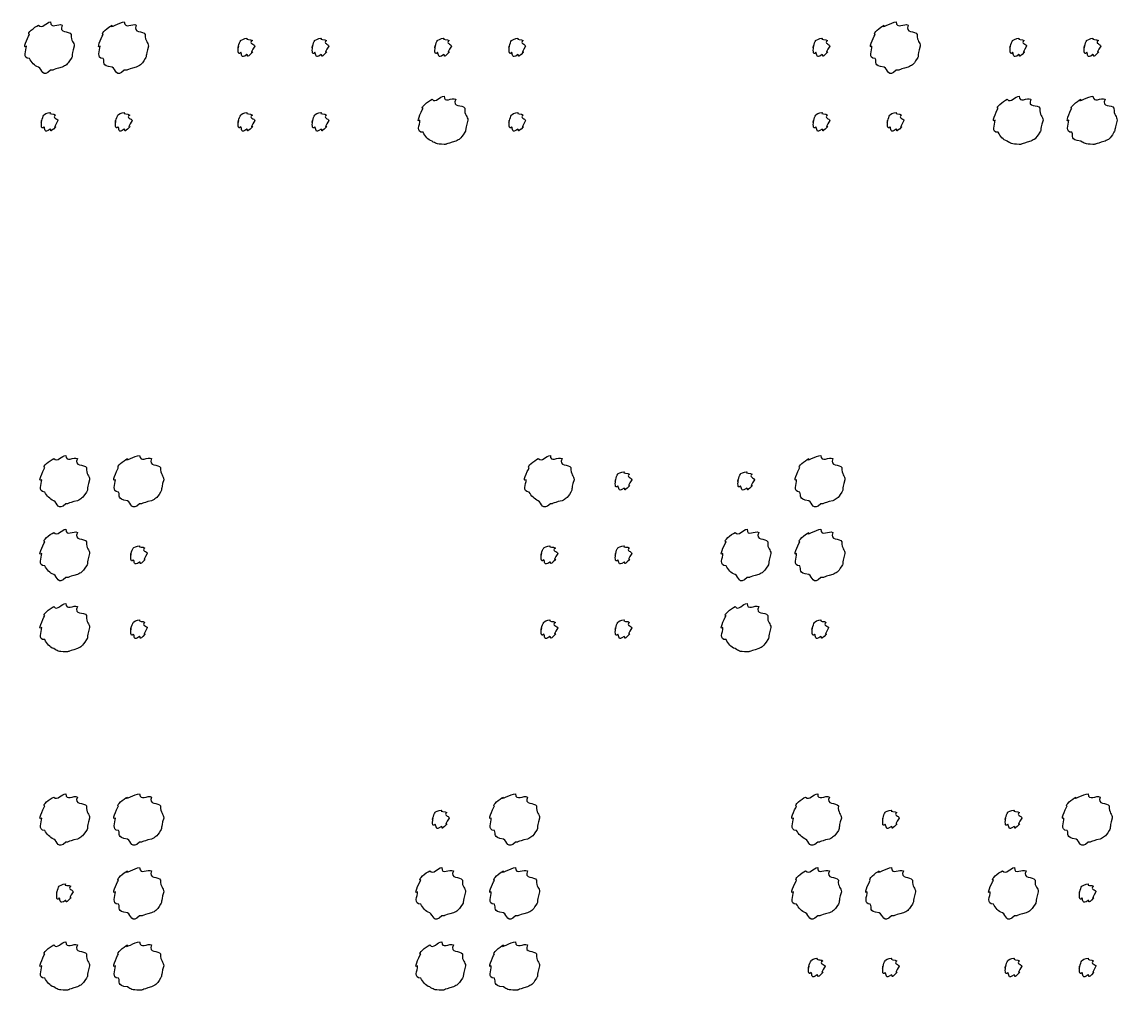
# Model space of a CAD drawing. Header units: millimetres. Extents: x 32 to 178, y 41 to 266.
# Drawn here: x 48.45 to 63.94, y 239.53 to 253.21 of the extents above; entities that cross this region are included whole.
import ezdxf

# ---------------------------------------------------------------- set-up
doc = ezdxf.new("R2010")
doc.units = ezdxf.units.MM
doc.layers.get('0').update_dxf_attribs({"linetype": 'CONTINUOUS'})

msp = doc.modelspace()

# ---------------------------------------------------------------- linework, layer by layer
at = {"color": 0}
for p, q in [((48.8583, 253.214), (48.8583, 253.214)), ((49.9001, 253.214), (49.9001, 253.214)), ((60.8143, 253.214), (60.8143, 253.214)), ((51.635, 252.983), (51.635, 252.983)), ((52.6824, 252.983), (52.6824, 252.983)), ((54.4174, 252.983), (54.4174, 252.983)), ((55.4648, 252.983), (55.4648, 252.983)), ((59.7669, 252.983), (59.7669, 252.983)), ((62.5493, 252.983), (62.5493, 252.983)), ((63.5963, 252.983), (63.5963, 252.983)), ((54.423, 252.167), (54.423, 252.167)), ((62.5546, 252.167), (62.5546, 252.167)), ((63.5963, 252.167), (63.5963, 252.167)), ((48.8527, 251.936), (48.8527, 251.936)), ((49.9001, 251.936), (49.9001, 251.936)), ((51.635, 251.936), (51.635, 251.936)), ((52.6824, 251.936), (52.6824, 251.936)), ((55.4648, 251.936), (55.4648, 251.936)), ((59.7669, 251.936), (59.7669, 251.936)), ((60.8143, 251.936), (60.8143, 251.936)), ((49.0746, 247.088), (49.0746, 247.088)), ((50.1167, 247.088), (50.1167, 247.088)), ((55.9248, 247.088), (55.9248, 247.088)), ((59.7489, 247.088), (59.7489, 247.088)), ((56.9666, 246.856), (56.9666, 246.856)), ((58.7015, 246.856), (58.7015, 246.856)), ((49.0746, 246.046), (49.0746, 246.046)), ((58.7072, 246.046), (58.7072, 246.046)), ((59.7489, 246.046), (59.7489, 246.046)), ((50.1167, 245.814), (50.1167, 245.814)), ((55.9195, 245.814), (55.9195, 245.814)), ((56.9666, 245.814), (56.9666, 245.814)), ((49.0746, 244.999), (49.0746, 244.999)), ((58.7072, 244.999), (58.7072, 244.999)), ((50.1167, 244.767), (50.1167, 244.767)), ((55.9195, 244.767), (55.9195, 244.767)), ((56.9666, 244.767), (56.9666, 244.767)), ((59.7489, 244.767), (59.7489, 244.767)), ((49.0746, 242.307), (49.0746, 242.307)), ((50.1167, 242.307), (50.1167, 242.307)), ((55.4316, 242.307), (55.4316, 242.307)), ((59.7048, 242.307), (59.7048, 242.307)), ((63.5289, 242.307), (63.5289, 242.307)), ((54.3842, 242.076), (54.3842, 242.076)), ((60.7466, 242.076), (60.7466, 242.076)), ((62.4815, 242.076), (62.4815, 242.076)), ((50.1167, 241.265), (50.1167, 241.265)), ((54.3899, 241.265), (54.3899, 241.265)), ((55.4316, 241.265), (55.4316, 241.265)), ((59.7048, 241.265), (59.7048, 241.265)), ((60.7466, 241.265), (60.7466, 241.265)), ((62.4872, 241.265), (62.4872, 241.265)), ((49.0693, 241.034), (49.0693, 241.034)), ((63.5289, 241.034), (63.5289, 241.034)), ((49.0746, 240.218), (49.0746, 240.218)), ((50.1167, 240.218), (50.1167, 240.218)), ((54.3899, 240.218), (54.3899, 240.218)), ((55.4316, 240.218), (55.4316, 240.218)), ((59.6995, 239.987), (59.6995, 239.987)), ((60.7466, 239.987), (60.7466, 239.987)), ((62.4815, 239.987), (62.4815, 239.987)), ((63.5289, 239.987), (63.5289, 239.987))]:
    msp.add_line(p, q, dxfattribs=at)
for points in [[(48.6876, 253.17), (48.7398, 253.107), (48.799, 253.214), (48.8583, 253.214)], [(48.8583, 253.214), (48.8541, 253.107), (48.9687, 253.199), (49.0238, 253.17)], [(49.7293, 253.17), (49.6701, 253.107), (49.8408, 253.214), (49.9001, 253.214)], [(49.9001, 253.214), (49.9057, 253.107), (50.0158, 253.199), (50.0712, 253.17)], [(60.6432, 253.17), (60.5839, 253.107), (60.755, 253.214), (60.8143, 253.214)], [(60.8143, 253.214), (60.8196, 253.107), (60.93, 253.199), (60.985, 253.17)], [(48.5165, 252.873), (48.4533, 252.817), (48.5302, 252.983), (48.5606, 253.038)], [(48.5606, 253.038), (48.5126, 253.049), (48.6322, 253.14), (48.6876, 253.17)], [(49.0238, 253.17), (48.9645, 253.049), (49.1201, 253.096), (49.1504, 253.038)], [(49.1504, 253.038), (49.1409, 252.935), (49.1945, 252.928), (49.1945, 252.873)], [(49.5582, 252.873), (49.5004, 252.817), (49.5723, 252.983), (49.6023, 253.038)], [(49.6023, 253.038), (49.5639, 253.049), (49.6768, 253.14), (49.7293, 253.17)], [(50.0712, 253.17), (50.0158, 253.049), (50.1675, 253.096), (50.1978, 253.038)], [(50.1978, 253.038), (50.1922, 252.935), (50.2419, 252.928), (50.2419, 252.873)], [(60.4725, 252.873), (60.4146, 252.817), (60.4862, 252.983), (60.5166, 253.038)], [(60.5166, 253.038), (60.4781, 253.049), (60.591, 253.14), (60.6432, 253.17)], [(60.985, 253.17), (60.93, 253.049), (61.0817, 253.096), (61.1117, 253.038)], [(61.1117, 253.038), (61.1064, 252.935), (61.1558, 252.928), (61.1558, 252.873)], [(48.5606, 252.696), (48.4533, 252.699), (48.5165, 252.809), (48.5165, 252.873)], [(49.1945, 252.873), (49.1409, 252.699), (49.1793, 252.752), (49.1504, 252.696)], [(49.6023, 252.696), (49.5004, 252.699), (49.5582, 252.809), (49.5582, 252.873)], [(50.2419, 252.873), (50.1922, 252.699), (50.2267, 252.752), (50.1978, 252.696)], [(51.5137, 252.873), (51.4974, 252.791), (51.525, 252.928), (51.5468, 252.95)], [(51.5468, 252.785), (51.4974, 252.725), (51.5137, 252.835), (51.5137, 252.873)], [(51.5468, 252.95), (51.5415, 252.953), (51.598, 252.983), (51.635, 252.983)], [(51.635, 252.983), (51.6075, 252.953), (51.6901, 252.972), (51.7123, 252.95)], [(51.7123, 252.95), (51.6516, 252.909), (51.7454, 252.902), (51.7454, 252.873)], [(51.7454, 252.873), (51.6516, 252.725), (51.7342, 252.807), (51.7123, 252.785)], [(52.5611, 252.873), (52.5473, 252.791), (52.572, 252.928), (52.5942, 252.95)], [(52.5942, 252.785), (52.5473, 252.725), (52.5611, 252.835), (52.5611, 252.873)], [(52.5942, 252.95), (52.5914, 252.953), (52.645, 252.983), (52.6824, 252.983)], [(52.6824, 252.983), (52.6577, 252.953), (52.7375, 252.972), (52.7597, 252.95)], [(52.7597, 252.95), (52.7018, 252.909), (52.7925, 252.902), (52.7925, 252.873)], [(52.7925, 252.873), (52.7018, 252.725), (52.7816, 252.807), (52.7597, 252.785)], [(54.296, 252.873), (54.2794, 252.791), (54.307, 252.928), (54.3292, 252.95)], [(54.3292, 252.785), (54.2794, 252.725), (54.296, 252.835), (54.296, 252.873)], [(54.3292, 252.95), (54.3235, 252.953), (54.38, 252.983), (54.4174, 252.983)], [(54.4174, 252.983), (54.3899, 252.953), (54.4724, 252.972), (54.4946, 252.95)], [(54.4946, 252.95), (54.434, 252.909), (54.5274, 252.902), (54.5274, 252.873)], [(54.5274, 252.873), (54.434, 252.725), (54.5165, 252.807), (54.4946, 252.785)], [(55.3434, 252.873), (55.3297, 252.791), (55.3544, 252.928), (55.3766, 252.95)], [(55.3766, 252.785), (55.3297, 252.725), (55.3434, 252.835), (55.3434, 252.873)], [(55.3766, 252.95), (55.3738, 252.953), (55.4274, 252.983), (55.4648, 252.983)], [(55.4648, 252.983), (55.4397, 252.953), (55.5198, 252.972), (55.5417, 252.95)], [(55.5417, 252.95), (55.4838, 252.909), (55.5748, 252.902), (55.5748, 252.873)], [(55.5748, 252.873), (55.4838, 252.725), (55.5639, 252.807), (55.5417, 252.785)], [(59.6456, 252.873), (59.629, 252.791), (59.6565, 252.928), (59.6787, 252.95)], [(59.6787, 252.785), (59.629, 252.725), (59.6456, 252.835), (59.6456, 252.873)], [(59.6787, 252.95), (59.6731, 252.953), (59.7299, 252.983), (59.7669, 252.983)], [(59.7669, 252.983), (59.7394, 252.953), (59.8219, 252.972), (59.8442, 252.95)], [(59.8442, 252.95), (59.7835, 252.909), (59.877, 252.902), (59.877, 252.873)], [(59.877, 252.873), (59.7835, 252.725), (59.866, 252.807), (59.8442, 252.785)], [(60.5166, 252.696), (60.4146, 252.699), (60.4725, 252.809), (60.4725, 252.873)], [(61.1558, 252.873), (61.1064, 252.699), (61.141, 252.752), (61.1117, 252.696)], [(62.4279, 252.873), (62.4113, 252.791), (62.4388, 252.928), (62.4611, 252.95)], [(62.4611, 252.785), (62.4113, 252.725), (62.4279, 252.835), (62.4279, 252.873)], [(62.4611, 252.95), (62.4554, 252.953), (62.5119, 252.983), (62.5493, 252.983)], [(62.5493, 252.983), (62.5217, 252.953), (62.6043, 252.972), (62.6262, 252.95)], [(62.6262, 252.95), (62.5658, 252.909), (62.6593, 252.902), (62.6593, 252.873)], [(62.6593, 252.873), (62.5658, 252.725), (62.6484, 252.807), (62.6262, 252.785)], [(63.4753, 252.873), (63.4615, 252.791), (63.4862, 252.928), (63.5081, 252.95)], [(63.5081, 252.785), (63.4615, 252.725), (63.4753, 252.835), (63.4753, 252.873)], [(63.5081, 252.95), (63.5056, 252.953), (63.5593, 252.983), (63.5963, 252.983)], [(63.5963, 252.983), (63.5716, 252.953), (63.6517, 252.972), (63.6736, 252.95)], [(63.6736, 252.95), (63.6157, 252.909), (63.7067, 252.902), (63.7067, 252.873)], [(63.7067, 252.873), (63.6157, 252.725), (63.6958, 252.807), (63.6736, 252.785)], [(51.635, 252.752), (51.5415, 252.681), (51.5691, 252.762), (51.5468, 252.785)], [(51.7123, 252.785), (51.6075, 252.681), (51.664, 252.752), (51.635, 252.752)], [(52.6824, 252.752), (52.5914, 252.681), (52.6161, 252.762), (52.5942, 252.785)], [(52.7597, 252.785), (52.6577, 252.681), (52.7113, 252.752), (52.6824, 252.752)], [(54.4174, 252.752), (54.3235, 252.681), (54.3511, 252.762), (54.3292, 252.785)], [(54.4946, 252.785), (54.3899, 252.681), (54.4463, 252.752), (54.4174, 252.752)], [(55.4648, 252.752), (55.3738, 252.681), (55.3985, 252.762), (55.3766, 252.785)], [(55.5417, 252.785), (55.4397, 252.681), (55.4937, 252.752), (55.4648, 252.752)], [(59.7669, 252.752), (59.6731, 252.681), (59.7006, 252.762), (59.6787, 252.785)], [(59.8442, 252.785), (59.7394, 252.681), (59.7958, 252.752), (59.7669, 252.752)], [(62.5493, 252.752), (62.4554, 252.681), (62.4829, 252.762), (62.4611, 252.785)], [(62.6262, 252.785), (62.5217, 252.681), (62.5782, 252.752), (62.5493, 252.752)], [(63.5963, 252.752), (63.5056, 252.681), (63.5303, 252.762), (63.5081, 252.785)], [(63.6736, 252.785), (63.5716, 252.681), (63.6252, 252.752), (63.5963, 252.752)], [(48.6876, 252.575), (48.6297, 252.593), (48.5895, 252.644), (48.5606, 252.696)], [(48.8583, 252.531), (48.7398, 252.417), (48.7426, 252.545), (48.6876, 252.575)], [(49.0238, 252.575), (48.8541, 252.534), (48.9133, 252.531), (48.8583, 252.531)], [(49.1504, 252.696), (49.0816, 252.593), (49.0788, 252.604), (49.0238, 252.575)], [(49.7293, 252.575), (49.5639, 252.593), (49.6355, 252.644), (49.6023, 252.696)], [(49.9001, 252.531), (49.7872, 252.417), (49.7844, 252.545), (49.7293, 252.575)], [(50.0712, 252.575), (49.9057, 252.534), (49.9579, 252.531), (49.9001, 252.531)], [(50.1978, 252.696), (50.1329, 252.593), (50.1262, 252.604), (50.0712, 252.575)], [(60.6432, 252.575), (60.4781, 252.593), (60.5497, 252.644), (60.5166, 252.696)], [(60.8143, 252.531), (60.7011, 252.417), (60.6986, 252.545), (60.6432, 252.575)], [(60.985, 252.575), (60.8196, 252.534), (60.8722, 252.531), (60.8143, 252.531)], [(61.1117, 252.696), (61.0471, 252.593), (61.0401, 252.604), (60.985, 252.575)], [(54.1253, 251.996), (54.077, 251.998), (54.1969, 252.093), (54.2519, 252.123)], [(54.2519, 252.123), (54.3045, 252.057), (54.3638, 252.167), (54.423, 252.167)], [(54.423, 252.167), (54.4188, 252.057), (54.5331, 252.152), (54.5881, 252.123)], [(54.5881, 252.123), (54.5289, 251.998), (54.6848, 252.052), (54.7151, 251.996)], [(62.2572, 251.996), (62.2088, 251.998), (62.3288, 252.093), (62.3838, 252.123)], [(62.3838, 252.123), (62.436, 252.057), (62.4953, 252.167), (62.5546, 252.167)], [(62.5546, 252.167), (62.5507, 252.057), (62.665, 252.152), (62.72, 252.123)], [(62.72, 252.123), (62.6607, 251.998), (62.8167, 252.052), (62.8467, 251.996)], [(63.2989, 251.996), (63.2601, 251.998), (63.3734, 252.093), (63.4256, 252.123)], [(63.4256, 252.123), (63.3663, 252.057), (63.537, 252.167), (63.5963, 252.167)], [(63.5963, 252.167), (63.602, 252.057), (63.7124, 252.152), (63.7674, 252.123)], [(63.7674, 252.123), (63.7124, 251.998), (63.8637, 252.052), (63.8941, 251.996)], [(54.0812, 251.825), (54.0177, 251.77), (54.0949, 251.941), (54.1253, 251.996)], [(54.7151, 251.996), (54.7053, 251.888), (54.7592, 251.883), (54.7592, 251.825)], [(62.2131, 251.825), (62.1496, 251.77), (62.2268, 251.941), (62.2572, 251.996)], [(62.8467, 251.996), (62.8371, 251.888), (62.8908, 251.883), (62.8908, 251.825)], [(63.2548, 251.825), (63.197, 251.77), (63.2686, 251.941), (63.2989, 251.996)], [(63.8941, 251.996), (63.8888, 251.888), (63.9382, 251.883), (63.9382, 251.825)], [(48.7317, 251.82), (48.7151, 251.737), (48.7426, 251.875), (48.7645, 251.897)], [(48.7645, 251.732), (48.7151, 251.674), (48.7317, 251.787), (48.7317, 251.82)], [(48.7645, 251.897), (48.7592, 251.903), (48.8156, 251.936), (48.8527, 251.936)], [(48.8527, 251.936), (48.8251, 251.903), (48.9081, 251.922), (48.9299, 251.897)], [(48.9299, 251.897), (48.8692, 251.854), (48.9631, 251.849), (48.9631, 251.82)], [(48.9631, 251.82), (48.8692, 251.674), (48.9521, 251.757), (48.9299, 251.732)], [(49.7787, 251.82), (49.7649, 251.737), (49.79, 251.875), (49.8119, 251.897)], [(49.8119, 251.732), (49.7649, 251.674), (49.7787, 251.787), (49.7787, 251.82)], [(49.8119, 251.897), (49.809, 251.903), (49.863, 251.936), (49.9001, 251.936)], [(49.9001, 251.936), (49.8754, 251.903), (49.9551, 251.922), (49.9773, 251.897)], [(49.9773, 251.897), (49.9195, 251.854), (50.0105, 251.849), (50.0105, 251.82)], [(50.0105, 251.82), (49.9195, 251.674), (49.9992, 251.757), (49.9773, 251.732)], [(51.5137, 251.82), (51.4974, 251.737), (51.525, 251.875), (51.5468, 251.897)], [(51.5468, 251.732), (51.4974, 251.674), (51.5137, 251.787), (51.5137, 251.82)], [(51.5468, 251.897), (51.5415, 251.903), (51.598, 251.936), (51.635, 251.936)], [(51.635, 251.936), (51.6075, 251.903), (51.6901, 251.922), (51.7123, 251.897)], [(51.7123, 251.897), (51.6516, 251.854), (51.7454, 251.849), (51.7454, 251.82)], [(51.7454, 251.82), (51.6516, 251.674), (51.7342, 251.757), (51.7123, 251.732)], [(52.5611, 251.82), (52.5473, 251.737), (52.572, 251.875), (52.5942, 251.897)], [(52.5942, 251.732), (52.5473, 251.674), (52.5611, 251.787), (52.5611, 251.82)], [(52.5942, 251.897), (52.5914, 251.903), (52.645, 251.936), (52.6824, 251.936)], [(52.6824, 251.936), (52.6577, 251.903), (52.7375, 251.922), (52.7597, 251.897)], [(52.7597, 251.897), (52.7018, 251.854), (52.7925, 251.849), (52.7925, 251.82)], [(52.7925, 251.82), (52.7018, 251.674), (52.7816, 251.757), (52.7597, 251.732)], [(54.1253, 251.655), (54.0177, 251.649), (54.0812, 251.762), (54.0812, 251.825)], [(54.7592, 251.825), (54.7053, 251.649), (54.7441, 251.706), (54.7151, 251.655)], [(55.3434, 251.82), (55.3297, 251.737), (55.3544, 251.875), (55.3766, 251.897)], [(55.3766, 251.732), (55.3297, 251.674), (55.3434, 251.787), (55.3434, 251.82)], [(55.3766, 251.897), (55.3738, 251.903), (55.4274, 251.936), (55.4648, 251.936)], [(55.4648, 251.936), (55.4397, 251.903), (55.5198, 251.922), (55.5417, 251.897)], [(55.5417, 251.897), (55.4838, 251.854), (55.5748, 251.849), (55.5748, 251.82)], [(55.5748, 251.82), (55.4838, 251.674), (55.5639, 251.757), (55.5417, 251.732)], [(59.6456, 251.82), (59.629, 251.737), (59.6565, 251.875), (59.6787, 251.897)], [(59.6787, 251.732), (59.629, 251.674), (59.6456, 251.787), (59.6456, 251.82)], [(59.6787, 251.897), (59.6731, 251.903), (59.7299, 251.936), (59.7669, 251.936)], [(59.7669, 251.936), (59.7394, 251.903), (59.8219, 251.922), (59.8442, 251.897)], [(59.8442, 251.897), (59.7835, 251.854), (59.877, 251.849), (59.877, 251.82)], [(59.877, 251.82), (59.7835, 251.674), (59.866, 251.757), (59.8442, 251.732)], [(60.6929, 251.82), (60.6792, 251.737), (60.7039, 251.875), (60.7261, 251.897)], [(60.7261, 251.732), (60.6792, 251.674), (60.6929, 251.787), (60.6929, 251.82)], [(60.7261, 251.897), (60.7233, 251.903), (60.7769, 251.936), (60.8143, 251.936)], [(60.8143, 251.936), (60.7893, 251.903), (60.8693, 251.922), (60.8912, 251.897)], [(60.8912, 251.897), (60.8334, 251.854), (60.9244, 251.849), (60.9244, 251.82)], [(60.9244, 251.82), (60.8334, 251.674), (60.9134, 251.757), (60.8912, 251.732)], [(62.2572, 251.655), (62.1496, 251.649), (62.2131, 251.762), (62.2131, 251.825)], [(62.8908, 251.825), (62.8371, 251.649), (62.8756, 251.706), (62.8467, 251.655)], [(63.2989, 251.655), (63.197, 251.649), (63.2548, 251.762), (63.2548, 251.825)], [(63.9382, 251.825), (63.8888, 251.649), (63.923, 251.706), (63.8941, 251.655)], [(48.8527, 251.699), (48.7592, 251.627), (48.7867, 251.71), (48.7645, 251.732)], [(48.9299, 251.732), (48.8251, 251.627), (48.8819, 251.699), (48.8527, 251.699)], [(49.9001, 251.699), (49.809, 251.627), (49.8341, 251.71), (49.8119, 251.732)], [(49.9773, 251.732), (49.8754, 251.627), (49.929, 251.699), (49.9001, 251.699)], [(51.635, 251.699), (51.5415, 251.627), (51.5691, 251.71), (51.5468, 251.732)], [(51.7123, 251.732), (51.6075, 251.627), (51.664, 251.699), (51.635, 251.699)], [(52.6824, 251.699), (52.5914, 251.627), (52.6161, 251.71), (52.5942, 251.732)], [(52.7597, 251.732), (52.6577, 251.627), (52.7113, 251.699), (52.6824, 251.699)], [(54.2519, 251.528), (54.1941, 251.546), (54.1542, 251.602), (54.1253, 251.655)], [(54.7151, 251.655), (54.646, 251.546), (54.6435, 251.561), (54.5881, 251.528)], [(55.4648, 251.699), (55.3738, 251.627), (55.3985, 251.71), (55.3766, 251.732)], [(55.5417, 251.732), (55.4397, 251.627), (55.4937, 251.699), (55.4648, 251.699)], [(59.7669, 251.699), (59.6731, 251.627), (59.7006, 251.71), (59.6787, 251.732)], [(59.8442, 251.732), (59.7394, 251.627), (59.7958, 251.699), (59.7669, 251.699)], [(60.8143, 251.699), (60.7233, 251.627), (60.748, 251.71), (60.7261, 251.732)], [(60.8912, 251.732), (60.7893, 251.627), (60.8432, 251.699), (60.8143, 251.699)], [(62.3838, 251.528), (62.326, 251.546), (62.2861, 251.602), (62.2572, 251.655)], [(62.8467, 251.655), (62.7779, 251.546), (62.775, 251.561), (62.72, 251.528)], [(63.4256, 251.528), (63.2601, 251.546), (63.3317, 251.602), (63.2989, 251.655)], [(63.8941, 251.655), (63.8295, 251.546), (63.8224, 251.561), (63.7674, 251.528)], [(54.423, 251.484), (54.3045, 251.484), (54.307, 251.497), (54.2519, 251.528)], [(54.5881, 251.528), (54.4188, 251.484), (54.4781, 251.484), (54.423, 251.484)], [(62.5546, 251.484), (62.436, 251.484), (62.4388, 251.497), (62.3838, 251.528)], [(62.72, 251.528), (62.5507, 251.484), (62.6099, 251.484), (62.5546, 251.484)], [(63.5963, 251.484), (63.4834, 251.484), (63.4806, 251.497), (63.4256, 251.528)], [(63.7674, 251.528), (63.602, 251.484), (63.6545, 251.484), (63.5963, 251.484)], [(48.7772, 246.917), (48.7288, 246.928), (48.8488, 247.013), (48.9038, 247.044)], [(48.9038, 247.044), (48.956, 246.986), (49.0153, 247.088), (49.0746, 247.088)], [(49.0746, 247.088), (49.0707, 246.986), (49.185, 247.072), (49.24, 247.044)], [(49.24, 247.044), (49.1808, 246.928), (49.3367, 246.972), (49.367, 246.917)], [(49.8189, 246.917), (49.7801, 246.928), (49.8934, 247.013), (49.9456, 247.044)], [(49.9456, 247.044), (49.8863, 246.986), (50.0574, 247.088), (50.1167, 247.088)], [(50.1167, 247.088), (50.122, 246.986), (50.2324, 247.072), (50.2874, 247.044)], [(50.2874, 247.044), (50.2324, 246.928), (50.3837, 246.972), (50.4141, 246.917)], [(55.6274, 246.917), (55.5791, 246.928), (55.699, 247.013), (55.7541, 247.044)], [(55.7541, 247.044), (55.8063, 246.986), (55.8655, 247.088), (55.9248, 247.088)], [(55.9248, 247.088), (55.9209, 246.986), (56.0352, 247.072), (56.0903, 247.044)], [(56.0903, 247.044), (56.031, 246.928), (56.1869, 246.972), (56.2169, 246.917)], [(59.4512, 246.917), (59.4127, 246.928), (59.5256, 247.013), (59.5782, 247.044)], [(59.5782, 247.044), (59.5189, 246.986), (59.6896, 247.088), (59.7489, 247.088)], [(59.7489, 247.088), (59.7546, 246.986), (59.8646, 247.072), (59.92, 247.044)], [(59.92, 247.044), (59.8646, 246.928), (60.0163, 246.972), (60.0467, 246.917)], [(48.7331, 246.746), (48.6696, 246.699), (48.7468, 246.862), (48.7772, 246.917)], [(49.367, 246.917), (49.3571, 246.818), (49.4111, 246.804), (49.4111, 246.746)], [(49.7748, 246.746), (49.717, 246.699), (49.7886, 246.862), (49.8189, 246.917)], [(50.4141, 246.917), (50.4088, 246.818), (50.4582, 246.804), (50.4582, 246.746)], [(55.5833, 246.746), (55.5198, 246.699), (55.5971, 246.862), (55.6274, 246.917)], [(56.2169, 246.917), (56.2074, 246.818), (56.261, 246.804), (56.261, 246.746)], [(56.8784, 246.823), (56.8759, 246.832), (56.9295, 246.856), (56.9666, 246.856)], [(56.9666, 246.856), (56.9419, 246.832), (57.0219, 246.845), (57.0438, 246.823)], [(58.6133, 246.823), (58.608, 246.832), (58.6645, 246.856), (58.7015, 246.856)], [(58.7015, 246.856), (58.674, 246.832), (58.7569, 246.845), (58.7788, 246.823)], [(59.4071, 246.746), (59.3492, 246.699), (59.4212, 246.862), (59.4512, 246.917)], [(60.0467, 246.917), (60.041, 246.818), (60.0908, 246.804), (60.0908, 246.746)], [(48.7772, 246.57), (48.6696, 246.578), (48.7331, 246.683), (48.7331, 246.746)], [(49.4111, 246.746), (49.3571, 246.578), (49.3959, 246.625), (49.367, 246.57)], [(49.8189, 246.57), (49.717, 246.578), (49.7748, 246.683), (49.7748, 246.746)], [(50.4582, 246.746), (50.4088, 246.578), (50.443, 246.625), (50.4141, 246.57)], [(55.6274, 246.57), (55.5198, 246.578), (55.5833, 246.683), (55.5833, 246.746)], [(56.261, 246.746), (56.2074, 246.578), (56.2462, 246.625), (56.2169, 246.57)], [(56.8456, 246.746), (56.8318, 246.67), (56.8565, 246.801), (56.8784, 246.823)], [(56.8784, 246.658), (56.8318, 246.604), (56.8456, 246.709), (56.8456, 246.746)], [(57.0438, 246.823), (56.986, 246.787), (57.077, 246.775), (57.077, 246.746)], [(57.077, 246.746), (56.986, 246.604), (57.066, 246.68), (57.0438, 246.658)], [(58.5805, 246.746), (58.5639, 246.67), (58.5914, 246.801), (58.6133, 246.823)], [(58.6133, 246.658), (58.5639, 246.604), (58.5805, 246.709), (58.5805, 246.746)], [(58.7788, 246.823), (58.7181, 246.787), (58.8119, 246.775), (58.8119, 246.746)], [(58.8119, 246.746), (58.7181, 246.604), (58.801, 246.68), (58.7788, 246.658)], [(59.4512, 246.57), (59.3492, 246.578), (59.4071, 246.683), (59.4071, 246.746)], [(60.0908, 246.746), (60.041, 246.578), (60.0756, 246.625), (60.0467, 246.57)], [(48.9038, 246.448), (48.846, 246.472), (48.8061, 246.517), (48.7772, 246.57)], [(49.367, 246.57), (49.2979, 246.472), (49.295, 246.477), (49.24, 246.448)], [(49.9456, 246.448), (49.7801, 246.472), (49.8521, 246.517), (49.8189, 246.57)], [(50.4141, 246.57), (50.3495, 246.472), (50.3424, 246.477), (50.2874, 246.448)], [(55.7541, 246.448), (55.6962, 246.472), (55.6563, 246.517), (55.6274, 246.57)], [(56.2169, 246.57), (56.1481, 246.472), (56.1453, 246.477), (56.0903, 246.448)], [(56.9666, 246.625), (56.8759, 246.56), (56.9006, 246.636), (56.8784, 246.658)], [(57.0438, 246.658), (56.9419, 246.56), (56.9958, 246.625), (56.9666, 246.625)], [(58.7015, 246.625), (58.608, 246.56), (58.6355, 246.636), (58.6133, 246.658)], [(58.7788, 246.658), (58.674, 246.56), (58.7304, 246.625), (58.7015, 246.625)], [(59.5782, 246.448), (59.4127, 246.472), (59.4843, 246.517), (59.4512, 246.57)], [(60.0467, 246.57), (59.9817, 246.472), (59.975, 246.477), (59.92, 246.448)], [(49.0746, 246.404), (48.956, 246.295), (48.9589, 246.418), (48.9038, 246.448)], [(49.24, 246.448), (49.0707, 246.412), (49.13, 246.404), (49.0746, 246.404)], [(50.1167, 246.404), (50.0034, 246.295), (50.0006, 246.418), (49.9456, 246.448)], [(50.2874, 246.448), (50.122, 246.412), (50.1745, 246.404), (50.1167, 246.404)], [(55.9248, 246.404), (55.8063, 246.295), (55.8091, 246.418), (55.7541, 246.448)], [(56.0903, 246.448), (55.9209, 246.412), (55.9802, 246.404), (55.9248, 246.404)], [(59.7489, 246.404), (59.636, 246.295), (59.6332, 246.418), (59.5782, 246.448)], [(59.92, 246.448), (59.7546, 246.412), (59.8068, 246.404), (59.7489, 246.404)], [(48.7772, 245.87), (48.7288, 245.88), (48.8488, 245.971), (48.9038, 246.002)], [(48.9038, 246.002), (48.956, 245.938), (49.0153, 246.046), (49.0746, 246.046)], [(49.0746, 246.046), (49.0707, 245.938), (49.185, 246.031), (49.24, 246.002)], [(49.24, 246.002), (49.1808, 245.88), (49.3367, 245.927), (49.367, 245.87)], [(58.4094, 245.87), (58.3614, 245.88), (58.481, 245.971), (58.5364, 246.002)], [(58.5364, 246.002), (58.5886, 245.938), (58.6479, 246.046), (58.7072, 246.046)], [(58.7072, 246.046), (58.7029, 245.938), (58.8176, 246.031), (58.8726, 246.002)], [(58.8726, 246.002), (58.8133, 245.88), (58.9689, 245.927), (58.9993, 245.87)], [(59.4512, 245.87), (59.4127, 245.88), (59.5256, 245.971), (59.5782, 246.002)], [(59.5782, 246.002), (59.5189, 245.938), (59.6896, 246.046), (59.7489, 246.046)], [(59.7489, 246.046), (59.7546, 245.938), (59.8646, 246.031), (59.92, 246.002)], [(59.92, 246.002), (59.8646, 245.88), (60.0163, 245.927), (60.0467, 245.87)], [(48.7331, 245.704), (48.6696, 245.649), (48.7468, 245.814), (48.7772, 245.87)], [(49.367, 245.87), (49.3571, 245.766), (49.4111, 245.759), (49.4111, 245.704)], [(49.9953, 245.704), (49.9816, 245.623), (50.0063, 245.759), (50.0285, 245.781)], [(50.0285, 245.781), (50.0257, 245.784), (50.0793, 245.814), (50.1167, 245.814)], [(50.1167, 245.814), (50.0916, 245.784), (50.1717, 245.804), (50.1936, 245.781)], [(50.1936, 245.781), (50.1357, 245.74), (50.2267, 245.733), (50.2267, 245.704)], [(55.7982, 245.704), (55.7816, 245.623), (55.8091, 245.759), (55.8313, 245.781)], [(55.8313, 245.781), (55.8257, 245.784), (55.8821, 245.814), (55.9195, 245.814)], [(55.9195, 245.814), (55.892, 245.784), (55.9745, 245.804), (55.9964, 245.781)], [(55.9964, 245.781), (55.9361, 245.74), (56.0296, 245.733), (56.0296, 245.704)], [(56.8456, 245.704), (56.8318, 245.623), (56.8565, 245.759), (56.8784, 245.781)], [(56.8784, 245.781), (56.8759, 245.784), (56.9295, 245.814), (56.9666, 245.814)], [(56.9666, 245.814), (56.9419, 245.784), (57.0219, 245.804), (57.0438, 245.781)], [(57.0438, 245.781), (56.986, 245.74), (57.077, 245.733), (57.077, 245.704)], [(58.3653, 245.704), (58.3022, 245.649), (58.3791, 245.814), (58.4094, 245.87)], [(58.9993, 245.87), (58.9897, 245.766), (59.0434, 245.759), (59.0434, 245.704)], [(59.4071, 245.704), (59.3492, 245.649), (59.4212, 245.814), (59.4512, 245.87)], [(60.0467, 245.87), (60.041, 245.766), (60.0908, 245.759), (60.0908, 245.704)], [(48.7772, 245.528), (48.6696, 245.531), (48.7331, 245.641), (48.7331, 245.704)], [(49.4111, 245.704), (49.3571, 245.531), (49.3959, 245.583), (49.367, 245.528)], [(50.0285, 245.616), (49.9816, 245.557), (49.9953, 245.667), (49.9953, 245.704)], [(50.1167, 245.583), (50.0257, 245.513), (50.0503, 245.594), (50.0285, 245.616)], [(50.1936, 245.616), (50.0916, 245.513), (50.1456, 245.583), (50.1167, 245.583)], [(50.2267, 245.704), (50.1357, 245.557), (50.2158, 245.638), (50.1936, 245.616)], [(55.8313, 245.616), (55.7816, 245.557), (55.7982, 245.667), (55.7982, 245.704)], [(55.9195, 245.583), (55.8257, 245.513), (55.8532, 245.594), (55.8313, 245.616)], [(55.9964, 245.616), (55.892, 245.513), (55.9484, 245.583), (55.9195, 245.583)], [(56.0296, 245.704), (55.9361, 245.557), (56.0186, 245.638), (55.9964, 245.616)], [(56.8784, 245.616), (56.8318, 245.557), (56.8456, 245.667), (56.8456, 245.704)], [(56.9666, 245.583), (56.8759, 245.513), (56.9006, 245.594), (56.8784, 245.616)], [(57.0438, 245.616), (56.9419, 245.513), (56.9958, 245.583), (56.9666, 245.583)], [(57.077, 245.704), (56.986, 245.557), (57.066, 245.638), (57.0438, 245.616)], [(58.4094, 245.528), (58.3022, 245.531), (58.3653, 245.641), (58.3653, 245.704)], [(59.0434, 245.704), (58.9897, 245.531), (59.0282, 245.583), (58.9993, 245.528)], [(59.4512, 245.528), (59.3492, 245.531), (59.4071, 245.641), (59.4071, 245.704)], [(60.0908, 245.704), (60.041, 245.531), (60.0756, 245.583), (60.0467, 245.528)], [(48.9038, 245.407), (48.846, 245.424), (48.8061, 245.475), (48.7772, 245.528)], [(49.367, 245.528), (49.2979, 245.424), (49.295, 245.436), (49.24, 245.407)], [(58.5364, 245.407), (58.4786, 245.424), (58.4383, 245.475), (58.4094, 245.528)], [(58.9993, 245.528), (58.9305, 245.424), (58.9276, 245.436), (58.8726, 245.407)], [(59.5782, 245.407), (59.4127, 245.424), (59.4843, 245.475), (59.4512, 245.528)], [(60.0467, 245.528), (59.9817, 245.424), (59.975, 245.436), (59.92, 245.407)], [(49.0746, 245.363), (48.956, 245.248), (48.9589, 245.376), (48.9038, 245.407)], [(49.24, 245.407), (49.0707, 245.365), (49.13, 245.363), (49.0746, 245.363)], [(58.7072, 245.363), (58.5886, 245.248), (58.5914, 245.376), (58.5364, 245.407)], [(58.8726, 245.407), (58.7029, 245.365), (58.7622, 245.363), (58.7072, 245.363)], [(59.7489, 245.363), (59.636, 245.248), (59.6332, 245.376), (59.5782, 245.407)], [(59.92, 245.407), (59.7546, 245.365), (59.8068, 245.363), (59.7489, 245.363)], [(48.9038, 244.954), (48.956, 244.888), (49.0153, 244.999), (49.0746, 244.999)], [(49.0746, 244.999), (49.0707, 244.888), (49.185, 244.983), (49.24, 244.954)], [(58.5364, 244.954), (58.5886, 244.888), (58.6479, 244.999), (58.7072, 244.999)], [(58.7072, 244.999), (58.7029, 244.888), (58.8176, 244.983), (58.8726, 244.954)], [(48.7331, 244.657), (48.6696, 244.602), (48.7468, 244.773), (48.7772, 244.828)], [(48.7772, 244.828), (48.7288, 244.829), (48.8488, 244.924), (48.9038, 244.954)], [(49.24, 244.954), (49.1808, 244.829), (49.3367, 244.883), (49.367, 244.828)], [(49.367, 244.828), (49.3571, 244.719), (49.4111, 244.715), (49.4111, 244.657)], [(58.3653, 244.657), (58.3022, 244.602), (58.3791, 244.773), (58.4094, 244.828)], [(58.4094, 244.828), (58.3614, 244.829), (58.481, 244.924), (58.5364, 244.954)], [(58.8726, 244.954), (58.8133, 244.829), (58.9689, 244.883), (58.9993, 244.828)], [(58.9993, 244.828), (58.9897, 244.719), (59.0434, 244.715), (59.0434, 244.657)], [(49.9953, 244.651), (49.9816, 244.569), (50.0063, 244.706), (50.0285, 244.729)], [(50.0285, 244.729), (50.0257, 244.734), (50.0793, 244.767), (50.1167, 244.767)], [(50.1167, 244.767), (50.0916, 244.734), (50.1717, 244.753), (50.1936, 244.729)], [(50.1936, 244.729), (50.1357, 244.686), (50.2267, 244.68), (50.2267, 244.651)], [(55.7982, 244.651), (55.7816, 244.569), (55.8091, 244.706), (55.8313, 244.729)], [(55.8313, 244.729), (55.8257, 244.734), (55.8821, 244.767), (55.9195, 244.767)], [(55.9195, 244.767), (55.892, 244.734), (55.9745, 244.753), (55.9964, 244.729)], [(55.9964, 244.729), (55.9361, 244.686), (56.0296, 244.68), (56.0296, 244.651)], [(56.8456, 244.651), (56.8318, 244.569), (56.8565, 244.706), (56.8784, 244.729)], [(56.8784, 244.729), (56.8759, 244.734), (56.9295, 244.767), (56.9666, 244.767)], [(56.9666, 244.767), (56.9419, 244.734), (57.0219, 244.753), (57.0438, 244.729)], [(57.0438, 244.729), (56.986, 244.686), (57.077, 244.68), (57.077, 244.651)], [(59.6276, 244.651), (59.6138, 244.569), (59.6388, 244.706), (59.6607, 244.729)], [(59.6607, 244.729), (59.6579, 244.734), (59.7119, 244.767), (59.7489, 244.767)], [(59.7489, 244.767), (59.7242, 244.734), (59.8039, 244.753), (59.8262, 244.729)], [(59.8262, 244.729), (59.7683, 244.686), (59.8593, 244.68), (59.8593, 244.651)], [(48.7772, 244.486), (48.6696, 244.481), (48.7331, 244.594), (48.7331, 244.657)], [(49.4111, 244.657), (49.3571, 244.481), (49.3959, 244.537), (49.367, 244.486)], [(50.0285, 244.563), (49.9816, 244.505), (49.9953, 244.618), (49.9953, 244.651)], [(50.1167, 244.53), (50.0257, 244.458), (50.0503, 244.541), (50.0285, 244.563)], [(50.1936, 244.563), (50.0916, 244.458), (50.1456, 244.53), (50.1167, 244.53)], [(50.2267, 244.651), (50.1357, 244.505), (50.2158, 244.588), (50.1936, 244.563)], [(55.8313, 244.563), (55.7816, 244.505), (55.7982, 244.618), (55.7982, 244.651)], [(55.9195, 244.53), (55.8257, 244.458), (55.8532, 244.541), (55.8313, 244.563)], [(55.9964, 244.563), (55.892, 244.458), (55.9484, 244.53), (55.9195, 244.53)], [(56.0296, 244.651), (55.9361, 244.505), (56.0186, 244.588), (55.9964, 244.563)], [(56.8784, 244.563), (56.8318, 244.505), (56.8456, 244.618), (56.8456, 244.651)], [(56.9666, 244.53), (56.8759, 244.458), (56.9006, 244.541), (56.8784, 244.563)], [(57.0438, 244.563), (56.9419, 244.458), (56.9958, 244.53), (56.9666, 244.53)], [(57.077, 244.651), (56.986, 244.505), (57.066, 244.588), (57.0438, 244.563)], [(58.4094, 244.486), (58.3022, 244.481), (58.3653, 244.594), (58.3653, 244.657)], [(59.0434, 244.657), (58.9897, 244.481), (59.0282, 244.537), (58.9993, 244.486)], [(59.6607, 244.563), (59.6138, 244.505), (59.6276, 244.618), (59.6276, 244.651)], [(59.7489, 244.53), (59.6579, 244.458), (59.6829, 244.541), (59.6607, 244.563)], [(59.8262, 244.563), (59.7242, 244.458), (59.7778, 244.53), (59.7489, 244.53)], [(59.8593, 244.651), (59.7683, 244.505), (59.848, 244.588), (59.8262, 244.563)], [(48.9038, 244.359), (48.846, 244.377), (48.8061, 244.434), (48.7772, 244.486)], [(49.0746, 244.315), (48.956, 244.315), (48.9589, 244.329), (48.9038, 244.359)], [(49.24, 244.359), (49.0707, 244.315), (49.13, 244.315), (49.0746, 244.315)], [(49.367, 244.486), (49.2979, 244.377), (49.295, 244.392), (49.24, 244.359)], [(58.5364, 244.359), (58.4786, 244.377), (58.4383, 244.434), (58.4094, 244.486)], [(58.7072, 244.315), (58.5886, 244.315), (58.5914, 244.329), (58.5364, 244.359)], [(58.8726, 244.359), (58.7029, 244.315), (58.7622, 244.315), (58.7072, 244.315)], [(58.9993, 244.486), (58.9305, 244.377), (58.9276, 244.392), (58.8726, 244.359)], [(48.7772, 242.136), (48.7288, 242.147), (48.8488, 242.233), (48.9038, 242.263)], [(48.9038, 242.263), (48.956, 242.205), (49.0153, 242.307), (49.0746, 242.307)], [(49.0746, 242.307), (49.0707, 242.205), (49.185, 242.292), (49.24, 242.263)], [(49.24, 242.263), (49.1808, 242.147), (49.3367, 242.191), (49.367, 242.136)], [(49.8189, 242.136), (49.7801, 242.147), (49.8934, 242.233), (49.9456, 242.263)], [(49.9456, 242.263), (49.8863, 242.205), (50.0574, 242.307), (50.1167, 242.307)], [(50.1167, 242.307), (50.122, 242.205), (50.2324, 242.292), (50.2874, 242.263)], [(50.2874, 242.263), (50.2324, 242.147), (50.3837, 242.191), (50.4141, 242.136)], [(55.1339, 242.136), (55.0954, 242.147), (55.2083, 242.233), (55.2609, 242.263)], [(55.2609, 242.263), (55.2016, 242.205), (55.3724, 242.307), (55.4316, 242.307)], [(55.4316, 242.307), (55.4373, 242.205), (55.5473, 242.292), (55.6024, 242.263)], [(55.6024, 242.263), (55.5473, 242.147), (55.699, 242.191), (55.7294, 242.136)], [(59.4071, 242.136), (59.3591, 242.147), (59.479, 242.233), (59.5341, 242.263)], [(59.5341, 242.263), (59.5863, 242.205), (59.6456, 242.307), (59.7048, 242.307)], [(59.7048, 242.307), (59.7006, 242.205), (59.8152, 242.292), (59.8703, 242.263)], [(59.8703, 242.263), (59.811, 242.147), (59.9666, 242.191), (59.9969, 242.136)], [(63.2312, 242.136), (63.1927, 242.147), (63.3056, 242.233), (63.3582, 242.263)], [(63.3582, 242.263), (63.2989, 242.205), (63.4697, 242.307), (63.5289, 242.307)], [(63.5289, 242.307), (63.5346, 242.205), (63.6446, 242.292), (63.6997, 242.263)], [(63.6997, 242.263), (63.6446, 242.147), (63.7963, 242.191), (63.8267, 242.136)], [(48.7331, 241.966), (48.6696, 241.919), (48.7468, 242.081), (48.7772, 242.136)], [(49.367, 242.136), (49.3571, 242.037), (49.4111, 242.024), (49.4111, 241.966)], [(49.7748, 241.966), (49.717, 241.919), (49.7886, 242.081), (49.8189, 242.136)], [(50.4141, 242.136), (50.4088, 242.037), (50.4582, 242.024), (50.4582, 241.966)], [(54.2629, 241.966), (54.2466, 241.89), (54.2742, 242.021), (54.296, 242.043)], [(54.296, 242.043), (54.2907, 242.051), (54.3472, 242.076), (54.3842, 242.076)], [(54.3842, 242.076), (54.3567, 242.051), (54.4393, 242.065), (54.4615, 242.043)], [(54.4615, 242.043), (54.4008, 242.007), (54.4946, 241.995), (54.4946, 241.966)], [(55.0898, 241.966), (55.0319, 241.919), (55.1035, 242.081), (55.1339, 242.136)], [(55.7294, 242.136), (55.7237, 242.037), (55.7735, 242.024), (55.7735, 241.966)], [(59.363, 241.966), (59.2998, 241.919), (59.3771, 242.081), (59.4071, 242.136)], [(59.9969, 242.136), (59.9874, 242.037), (60.041, 242.024), (60.041, 241.966)], [(60.6256, 241.966), (60.6118, 241.89), (60.6365, 242.021), (60.6584, 242.043)], [(60.6584, 242.043), (60.6559, 242.051), (60.7095, 242.076), (60.7466, 242.076)], [(60.7466, 242.076), (60.7219, 242.051), (60.802, 242.065), (60.8238, 242.043)], [(60.8238, 242.043), (60.766, 242.007), (60.857, 241.995), (60.857, 241.966)], [(62.3605, 241.966), (62.3439, 241.89), (62.3715, 242.021), (62.3933, 242.043)], [(62.3933, 242.043), (62.388, 242.051), (62.4445, 242.076), (62.4815, 242.076)], [(62.4815, 242.076), (62.454, 242.051), (62.5369, 242.065), (62.5588, 242.043)], [(62.5588, 242.043), (62.4981, 242.007), (62.5919, 241.995), (62.5919, 241.966)], [(63.1871, 241.966), (63.1292, 241.919), (63.2008, 242.081), (63.2312, 242.136)], [(63.8267, 242.136), (63.821, 242.037), (63.8708, 242.024), (63.8708, 241.966)], [(48.7772, 241.789), (48.6696, 241.797), (48.7331, 241.902), (48.7331, 241.966)], [(49.4111, 241.966), (49.3571, 241.797), (49.3959, 241.844), (49.367, 241.789)], [(49.8189, 241.789), (49.717, 241.797), (49.7748, 241.902), (49.7748, 241.966)], [(50.4582, 241.966), (50.4088, 241.797), (50.443, 241.844), (50.4141, 241.789)], [(54.296, 241.878), (54.2466, 241.824), (54.2629, 241.928), (54.2629, 241.966)], [(54.3842, 241.844), (54.2907, 241.779), (54.3183, 241.855), (54.296, 241.878)], [(54.4615, 241.878), (54.3567, 241.779), (54.4132, 241.844), (54.3842, 241.844)], [(54.4946, 241.966), (54.4008, 241.824), (54.4834, 241.899), (54.4615, 241.878)], [(55.1339, 241.789), (55.0319, 241.797), (55.0898, 241.902), (55.0898, 241.966)], [(55.7735, 241.966), (55.7237, 241.797), (55.7583, 241.844), (55.7294, 241.789)], [(59.4071, 241.789), (59.2998, 241.797), (59.363, 241.902), (59.363, 241.966)], [(60.041, 241.966), (59.9874, 241.797), (60.0258, 241.844), (59.9969, 241.789)], [(60.6584, 241.878), (60.6118, 241.824), (60.6256, 241.928), (60.6256, 241.966)], [(60.7466, 241.844), (60.6559, 241.779), (60.6806, 241.855), (60.6584, 241.878)], [(60.8238, 241.878), (60.7219, 241.779), (60.7755, 241.844), (60.7466, 241.844)], [(60.857, 241.966), (60.766, 241.824), (60.8461, 241.899), (60.8238, 241.878)], [(62.3933, 241.878), (62.3439, 241.824), (62.3605, 241.928), (62.3605, 241.966)], [(62.4815, 241.844), (62.388, 241.779), (62.4156, 241.855), (62.3933, 241.878)], [(62.5588, 241.878), (62.454, 241.779), (62.5105, 241.844), (62.4815, 241.844)], [(62.5919, 241.966), (62.4981, 241.824), (62.581, 241.899), (62.5588, 241.878)], [(63.2312, 241.789), (63.1292, 241.797), (63.1871, 241.902), (63.1871, 241.966)], [(63.8708, 241.966), (63.821, 241.797), (63.8556, 241.844), (63.8267, 241.789)], [(48.9038, 241.668), (48.846, 241.691), (48.8061, 241.737), (48.7772, 241.789)], [(49.367, 241.789), (49.2979, 241.691), (49.295, 241.697), (49.24, 241.668)], [(49.9456, 241.668), (49.7801, 241.691), (49.8521, 241.737), (49.8189, 241.789)], [(50.4141, 241.789), (50.3495, 241.691), (50.3424, 241.697), (50.2874, 241.668)], [(55.2609, 241.668), (55.0954, 241.691), (55.167, 241.737), (55.1339, 241.789)], [(55.7294, 241.789), (55.6645, 241.691), (55.6578, 241.697), (55.6024, 241.668)], [(59.5341, 241.668), (59.4762, 241.691), (59.436, 241.737), (59.4071, 241.789)], [(59.9969, 241.789), (59.9281, 241.691), (59.9253, 241.697), (59.8703, 241.668)], [(63.3582, 241.668), (63.1927, 241.691), (63.2643, 241.737), (63.2312, 241.789)], [(63.8267, 241.789), (63.7618, 241.691), (63.7551, 241.697), (63.6997, 241.668)], [(49.0746, 241.624), (48.956, 241.515), (48.9589, 241.638), (48.9038, 241.668)], [(49.24, 241.668), (49.0707, 241.632), (49.13, 241.624), (49.0746, 241.624)], [(50.1167, 241.624), (50.0034, 241.515), (50.0006, 241.638), (49.9456, 241.668)], [(50.2874, 241.668), (50.122, 241.632), (50.1745, 241.624), (50.1167, 241.624)], [(55.4316, 241.624), (55.3187, 241.515), (55.3159, 241.638), (55.2609, 241.668)], [(55.6024, 241.668), (55.4373, 241.632), (55.4895, 241.624), (55.4316, 241.624)], [(59.7048, 241.624), (59.5863, 241.515), (59.5891, 241.638), (59.5341, 241.668)], [(59.8703, 241.668), (59.7006, 241.632), (59.7598, 241.624), (59.7048, 241.624)], [(63.5289, 241.624), (63.416, 241.515), (63.4132, 241.638), (63.3582, 241.668)], [(63.6997, 241.668), (63.5346, 241.632), (63.5868, 241.624), (63.5289, 241.624)], [(49.9456, 241.221), (49.8863, 241.158), (50.0574, 241.265), (50.1167, 241.265)], [(50.1167, 241.265), (50.122, 241.158), (50.2324, 241.25), (50.2874, 241.221)], [(54.2188, 241.221), (54.2713, 241.158), (54.3306, 241.265), (54.3899, 241.265)], [(54.3899, 241.265), (54.3856, 241.158), (54.4999, 241.25), (54.5553, 241.221)], [(55.2609, 241.221), (55.2016, 241.158), (55.3724, 241.265), (55.4316, 241.265)], [(55.4316, 241.265), (55.4373, 241.158), (55.5473, 241.25), (55.6024, 241.221)], [(59.5341, 241.221), (59.5863, 241.158), (59.6456, 241.265), (59.7048, 241.265)], [(59.7048, 241.265), (59.7006, 241.158), (59.8152, 241.25), (59.8703, 241.221)], [(60.5758, 241.221), (60.5166, 241.158), (60.6873, 241.265), (60.7466, 241.265)], [(60.7466, 241.265), (60.7522, 241.158), (60.8623, 241.25), (60.9177, 241.221)], [(62.3164, 241.221), (62.3686, 241.158), (62.4279, 241.265), (62.4872, 241.265)], [(62.4872, 241.265), (62.4829, 241.158), (62.5972, 241.25), (62.6526, 241.221)], [(49.8189, 241.089), (49.7801, 241.1), (49.8934, 241.191), (49.9456, 241.221)], [(50.2874, 241.221), (50.2324, 241.1), (50.3837, 241.147), (50.4141, 241.089)], [(54.0921, 241.089), (54.0438, 241.1), (54.1637, 241.191), (54.2188, 241.221)], [(54.5553, 241.221), (54.4961, 241.1), (54.6516, 241.147), (54.682, 241.089)], [(55.1339, 241.089), (55.0954, 241.1), (55.2083, 241.191), (55.2609, 241.221)], [(55.6024, 241.221), (55.5473, 241.1), (55.699, 241.147), (55.7294, 241.089)], [(59.4071, 241.089), (59.3591, 241.1), (59.479, 241.191), (59.5341, 241.221)], [(59.8703, 241.221), (59.811, 241.1), (59.9666, 241.147), (59.9969, 241.089)], [(60.4492, 241.089), (60.4104, 241.1), (60.5236, 241.191), (60.5758, 241.221)], [(60.9177, 241.221), (60.8623, 241.1), (61.014, 241.147), (61.0443, 241.089)], [(62.1894, 241.089), (62.1411, 241.1), (62.261, 241.191), (62.3164, 241.221)], [(62.6526, 241.221), (62.5934, 241.1), (62.7489, 241.147), (62.7793, 241.089)], [(48.9479, 240.924), (48.9313, 240.842), (48.9589, 240.979), (48.9811, 241.001)], [(48.9811, 241.001), (48.9754, 241.004), (49.0319, 241.034), (49.0693, 241.034)], [(49.0693, 241.034), (49.0418, 241.004), (49.1243, 241.023), (49.1465, 241.001)], [(49.1465, 241.001), (49.0859, 240.96), (49.1793, 240.953), (49.1793, 240.924)], [(49.7748, 240.924), (49.717, 240.869), (49.7886, 241.034), (49.8189, 241.089)], [(50.4141, 241.089), (50.4088, 240.986), (50.4582, 240.979), (50.4582, 240.924)], [(54.048, 240.924), (53.9845, 240.869), (54.0618, 241.034), (54.0921, 241.089)], [(54.682, 241.089), (54.6724, 240.986), (54.7261, 240.979), (54.7261, 240.924)], [(55.0898, 240.924), (55.0319, 240.869), (55.1035, 241.034), (55.1339, 241.089)], [(55.7294, 241.089), (55.7237, 240.986), (55.7735, 240.979), (55.7735, 240.924)], [(59.363, 240.924), (59.2998, 240.869), (59.3771, 241.034), (59.4071, 241.089)], [(59.9969, 241.089), (59.9874, 240.986), (60.041, 240.979), (60.041, 240.924)], [(60.4051, 240.924), (60.3472, 240.869), (60.4188, 241.034), (60.4492, 241.089)], [(61.0443, 241.089), (61.0387, 240.986), (61.0884, 240.979), (61.0884, 240.924)], [(62.1453, 240.924), (62.0818, 240.869), (62.1591, 241.034), (62.1894, 241.089)], [(62.7793, 241.089), (62.7697, 240.986), (62.8234, 240.979), (62.8234, 240.924)], [(63.4076, 240.924), (63.3938, 240.842), (63.4189, 240.979), (63.4407, 241.001)], [(63.4407, 241.001), (63.4379, 241.004), (63.4919, 241.034), (63.5289, 241.034)], [(63.5289, 241.034), (63.5042, 241.004), (63.584, 241.023), (63.6062, 241.001)], [(63.6062, 241.001), (63.5483, 240.96), (63.6393, 240.953), (63.6393, 240.924)], [(48.9811, 240.836), (48.9313, 240.776), (48.9479, 240.887), (48.9479, 240.924)], [(49.0693, 240.803), (48.9754, 240.732), (49.003, 240.814), (48.9811, 240.836)], [(49.1465, 240.836), (49.0418, 240.732), (49.0982, 240.803), (49.0693, 240.803)], [(49.1793, 240.924), (49.0859, 240.776), (49.1684, 240.858), (49.1465, 240.836)], [(49.8189, 240.748), (49.717, 240.75), (49.7748, 240.86), (49.7748, 240.924)], [(50.4582, 240.924), (50.4088, 240.75), (50.443, 240.803), (50.4141, 240.748)], [(54.0921, 240.748), (53.9845, 240.75), (54.048, 240.86), (54.048, 240.924)], [(54.7261, 240.924), (54.6724, 240.75), (54.7109, 240.803), (54.682, 240.748)], [(55.1339, 240.748), (55.0319, 240.75), (55.0898, 240.86), (55.0898, 240.924)], [(55.7735, 240.924), (55.7237, 240.75), (55.7583, 240.803), (55.7294, 240.748)], [(59.4071, 240.748), (59.2998, 240.75), (59.363, 240.86), (59.363, 240.924)], [(60.041, 240.924), (59.9874, 240.75), (60.0258, 240.803), (59.9969, 240.748)], [(60.4492, 240.748), (60.3472, 240.75), (60.4051, 240.86), (60.4051, 240.924)], [(61.0884, 240.924), (61.0387, 240.75), (61.0732, 240.803), (61.0443, 240.748)], [(62.1894, 240.748), (62.0818, 240.75), (62.1453, 240.86), (62.1453, 240.924)], [(62.8234, 240.924), (62.7697, 240.75), (62.8082, 240.803), (62.7793, 240.748)], [(63.4407, 240.836), (63.3938, 240.776), (63.4076, 240.887), (63.4076, 240.924)], [(63.5289, 240.803), (63.4379, 240.732), (63.463, 240.814), (63.4407, 240.836)], [(63.6062, 240.836), (63.5042, 240.732), (63.5579, 240.803), (63.5289, 240.803)], [(63.6393, 240.924), (63.5483, 240.776), (63.6281, 240.858), (63.6062, 240.836)], [(49.9456, 240.626), (49.7801, 240.644), (49.8521, 240.695), (49.8189, 240.748)], [(50.4141, 240.748), (50.3495, 240.644), (50.3424, 240.655), (50.2874, 240.626)], [(54.2188, 240.626), (54.1609, 240.644), (54.1211, 240.695), (54.0921, 240.748)], [(54.682, 240.748), (54.6132, 240.644), (54.6104, 240.655), (54.5553, 240.626)], [(55.2609, 240.626), (55.0954, 240.644), (55.167, 240.695), (55.1339, 240.748)], [(55.7294, 240.748), (55.6645, 240.644), (55.6578, 240.655), (55.6024, 240.626)], [(59.5341, 240.626), (59.4762, 240.644), (59.436, 240.695), (59.4071, 240.748)], [(59.9969, 240.748), (59.9281, 240.644), (59.9253, 240.655), (59.8703, 240.626)], [(60.5758, 240.626), (60.4104, 240.644), (60.482, 240.695), (60.4492, 240.748)], [(61.0443, 240.748), (60.9794, 240.644), (60.9727, 240.655), (60.9177, 240.626)], [(62.3164, 240.626), (62.2582, 240.644), (62.2184, 240.695), (62.1894, 240.748)], [(62.7793, 240.748), (62.7105, 240.644), (62.7077, 240.655), (62.6526, 240.626)], [(50.1167, 240.582), (50.0034, 240.468), (50.0006, 240.596), (49.9456, 240.626)], [(50.2874, 240.626), (50.122, 240.585), (50.1745, 240.582), (50.1167, 240.582)], [(54.3899, 240.582), (54.2713, 240.468), (54.2742, 240.596), (54.2188, 240.626)], [(54.5553, 240.626), (54.3856, 240.585), (54.4449, 240.582), (54.3899, 240.582)], [(55.4316, 240.582), (55.3187, 240.468), (55.3159, 240.596), (55.2609, 240.626)], [(55.6024, 240.626), (55.4373, 240.585), (55.4895, 240.582), (55.4316, 240.582)], [(59.7048, 240.582), (59.5863, 240.468), (59.5891, 240.596), (59.5341, 240.626)], [(59.8703, 240.626), (59.7006, 240.585), (59.7598, 240.582), (59.7048, 240.582)], [(60.7466, 240.582), (60.6337, 240.468), (60.6309, 240.596), (60.5758, 240.626)], [(60.9177, 240.626), (60.7522, 240.585), (60.8044, 240.582), (60.7466, 240.582)], [(62.4872, 240.582), (62.3686, 240.468), (62.3715, 240.596), (62.3164, 240.626)], [(62.6526, 240.626), (62.4829, 240.585), (62.5422, 240.582), (62.4872, 240.582)], [(48.7772, 240.047), (48.7288, 240.049), (48.8488, 240.144), (48.9038, 240.174)], [(48.9038, 240.174), (48.956, 240.108), (49.0153, 240.218), (49.0746, 240.218)], [(49.0746, 240.218), (49.0707, 240.108), (49.185, 240.203), (49.24, 240.174)], [(49.24, 240.174), (49.1808, 240.049), (49.3367, 240.102), (49.367, 240.047)], [(49.8189, 240.047), (49.7801, 240.049), (49.8934, 240.144), (49.9456, 240.174)], [(49.9456, 240.174), (49.8863, 240.108), (50.0574, 240.218), (50.1167, 240.218)], [(50.1167, 240.218), (50.122, 240.108), (50.2324, 240.203), (50.2874, 240.174)], [(50.2874, 240.174), (50.2324, 240.049), (50.3837, 240.102), (50.4141, 240.047)], [(54.0921, 240.047), (54.0438, 240.049), (54.1637, 240.144), (54.2188, 240.174)], [(54.2188, 240.174), (54.2713, 240.108), (54.3306, 240.218), (54.3899, 240.218)], [(54.3899, 240.218), (54.3856, 240.108), (54.4999, 240.203), (54.5553, 240.174)], [(54.5553, 240.174), (54.4961, 240.049), (54.6516, 240.102), (54.682, 240.047)], [(55.1339, 240.047), (55.0954, 240.049), (55.2083, 240.144), (55.2609, 240.174)], [(55.2609, 240.174), (55.2016, 240.108), (55.3724, 240.218), (55.4316, 240.218)], [(55.4316, 240.218), (55.4373, 240.108), (55.5473, 240.203), (55.6024, 240.174)], [(55.6024, 240.174), (55.5473, 240.049), (55.699, 240.102), (55.7294, 240.047)], [(48.7331, 239.877), (48.6696, 239.822), (48.7468, 239.992), (48.7772, 240.047)], [(49.367, 240.047), (49.3571, 239.939), (49.4111, 239.934), (49.4111, 239.877)], [(49.7748, 239.877), (49.717, 239.822), (49.7886, 239.992), (49.8189, 240.047)], [(50.4141, 240.047), (50.4088, 239.939), (50.4582, 239.934), (50.4582, 239.877)], [(54.048, 239.877), (53.9845, 239.822), (54.0618, 239.992), (54.0921, 240.047)], [(54.682, 240.047), (54.6724, 239.939), (54.7261, 239.934), (54.7261, 239.877)], [(55.0898, 239.877), (55.0319, 239.822), (55.1035, 239.992), (55.1339, 240.047)], [(55.7294, 240.047), (55.7237, 239.939), (55.7735, 239.934), (55.7735, 239.877)], [(48.7772, 239.705), (48.6696, 239.7), (48.7331, 239.813), (48.7331, 239.877)], [(49.4111, 239.877), (49.3571, 239.7), (49.3959, 239.757), (49.367, 239.705)], [(49.8189, 239.705), (49.717, 239.7), (49.7748, 239.813), (49.7748, 239.877)], [(50.4582, 239.877), (50.4088, 239.7), (50.443, 239.757), (50.4141, 239.705)], [(54.0921, 239.705), (53.9845, 239.7), (54.048, 239.813), (54.048, 239.877)], [(54.7261, 239.877), (54.6724, 239.7), (54.7109, 239.757), (54.682, 239.705)], [(55.1339, 239.705), (55.0319, 239.7), (55.0898, 239.813), (55.0898, 239.877)], [(55.7735, 239.877), (55.7237, 239.7), (55.7583, 239.757), (55.7294, 239.705)], [(59.5782, 239.871), (59.5616, 239.788), (59.5891, 239.926), (59.6113, 239.948)], [(59.6113, 239.783), (59.5616, 239.725), (59.5782, 239.838), (59.5782, 239.871)], [(59.6113, 239.948), (59.6057, 239.954), (59.6621, 239.987), (59.6995, 239.987)], [(59.6995, 239.987), (59.6717, 239.954), (59.7546, 239.973), (59.7764, 239.948)], [(59.7764, 239.948), (59.7158, 239.905), (59.8096, 239.9), (59.8096, 239.871)], [(59.8096, 239.871), (59.7158, 239.725), (59.7987, 239.808), (59.7764, 239.783)], [(60.6256, 239.871), (60.6118, 239.788), (60.6365, 239.926), (60.6584, 239.948)], [(60.6584, 239.783), (60.6118, 239.725), (60.6256, 239.838), (60.6256, 239.871)], [(60.6584, 239.948), (60.6559, 239.954), (60.7095, 239.987), (60.7466, 239.987)], [(60.7466, 239.987), (60.7219, 239.954), (60.802, 239.973), (60.8238, 239.948)], [(60.8238, 239.948), (60.766, 239.905), (60.857, 239.9), (60.857, 239.871)], [(60.857, 239.871), (60.766, 239.725), (60.8461, 239.808), (60.8238, 239.783)], [(62.3605, 239.871), (62.3439, 239.788), (62.3715, 239.926), (62.3933, 239.948)], [(62.3933, 239.783), (62.3439, 239.725), (62.3605, 239.838), (62.3605, 239.871)], [(62.3933, 239.948), (62.388, 239.954), (62.4445, 239.987), (62.4815, 239.987)], [(62.4815, 239.987), (62.454, 239.954), (62.5369, 239.973), (62.5588, 239.948)], [(62.5588, 239.948), (62.4981, 239.905), (62.5919, 239.9), (62.5919, 239.871)], [(62.5919, 239.871), (62.4981, 239.725), (62.581, 239.808), (62.5588, 239.783)], [(63.4076, 239.871), (63.3938, 239.788), (63.4189, 239.926), (63.4407, 239.948)], [(63.4407, 239.783), (63.3938, 239.725), (63.4076, 239.838), (63.4076, 239.871)], [(63.4407, 239.948), (63.4379, 239.954), (63.4919, 239.987), (63.5289, 239.987)], [(63.5289, 239.987), (63.5042, 239.954), (63.584, 239.973), (63.6062, 239.948)], [(63.6062, 239.948), (63.5483, 239.905), (63.6393, 239.9), (63.6393, 239.871)], [(63.6393, 239.871), (63.5483, 239.725), (63.6281, 239.808), (63.6062, 239.783)], [(59.6995, 239.75), (59.6057, 239.678), (59.6332, 239.761), (59.6113, 239.783)], [(59.7764, 239.783), (59.6717, 239.678), (59.7285, 239.75), (59.6995, 239.75)], [(60.7466, 239.75), (60.6559, 239.678), (60.6806, 239.761), (60.6584, 239.783)], [(60.8238, 239.783), (60.7219, 239.678), (60.7755, 239.75), (60.7466, 239.75)], [(62.4815, 239.75), (62.388, 239.678), (62.4156, 239.761), (62.3933, 239.783)], [(62.5588, 239.783), (62.454, 239.678), (62.5105, 239.75), (62.4815, 239.75)], [(63.5289, 239.75), (63.4379, 239.678), (63.463, 239.761), (63.4407, 239.783)], [(63.6062, 239.783), (63.5042, 239.678), (63.5579, 239.75), (63.5289, 239.75)], [(48.9038, 239.579), (48.846, 239.597), (48.8061, 239.653), (48.7772, 239.705)], [(49.0746, 239.535), (48.956, 239.535), (48.9589, 239.548), (48.9038, 239.579)], [(49.24, 239.579), (49.0707, 239.535), (49.13, 239.535), (49.0746, 239.535)], [(49.367, 239.705), (49.2979, 239.597), (49.295, 239.612), (49.24, 239.579)], [(49.9456, 239.579), (49.7801, 239.597), (49.8521, 239.653), (49.8189, 239.705)], [(50.1167, 239.535), (50.0034, 239.535), (50.0006, 239.548), (49.9456, 239.579)], [(50.2874, 239.579), (50.122, 239.535), (50.1745, 239.535), (50.1167, 239.535)], [(50.4141, 239.705), (50.3495, 239.597), (50.3424, 239.612), (50.2874, 239.579)], [(54.2188, 239.579), (54.1609, 239.597), (54.1211, 239.653), (54.0921, 239.705)], [(54.3899, 239.535), (54.2713, 239.535), (54.2742, 239.548), (54.2188, 239.579)], [(54.5553, 239.579), (54.3856, 239.535), (54.4449, 239.535), (54.3899, 239.535)], [(54.682, 239.705), (54.6132, 239.597), (54.6104, 239.612), (54.5553, 239.579)], [(55.2609, 239.579), (55.0954, 239.597), (55.167, 239.653), (55.1339, 239.705)], [(55.4316, 239.535), (55.3187, 239.535), (55.3159, 239.548), (55.2609, 239.579)], [(55.6024, 239.579), (55.4373, 239.535), (55.4895, 239.535), (55.4316, 239.535)], [(55.7294, 239.705), (55.6645, 239.597), (55.6578, 239.612), (55.6024, 239.579)]]:
    msp.add_open_spline(points, degree=3, dxfattribs=at)

doc.saveas('drawing.dxf')
